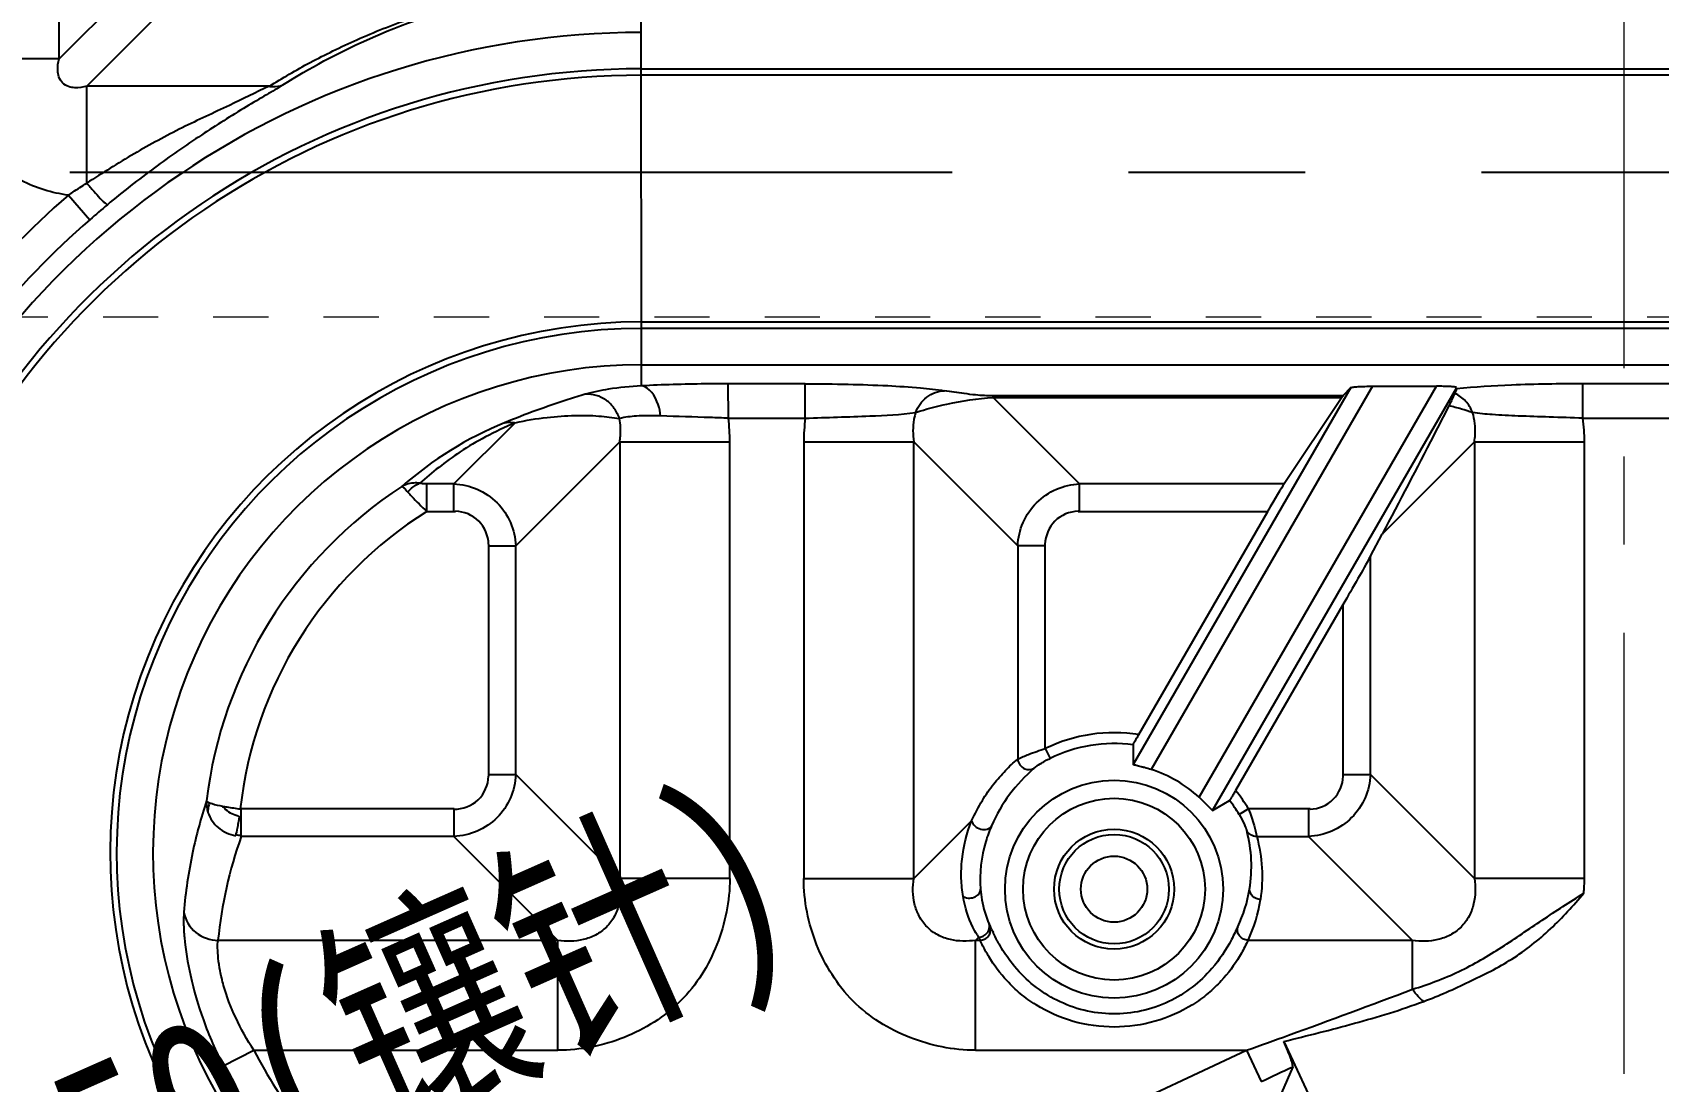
# Model space of a CAD drawing. Header units: millimetres. Extents: x 2141 to 4292, y -4498 to 2648.
# Drawn here: x 3377.17 to 3422.11, y -191.32 to -162.32 of the extents above; entities that cross this region are included whole.
import ezdxf

# ---------------------------------------------------------------- set-up
doc = ezdxf.new("R2010")
doc.units = ezdxf.units.MM
doc.header["$LTSCALE"] = 16.335
doc.header["$PDMODE"] = 3
doc.header["$PDSIZE"] = 0.3125
doc.linetypes.add('CENTER', pattern=[0.6, 0.375, -0.075, 0.075, -0.075])
doc.linetypes.add('HIDDEN', pattern=[0.2, 0.1, -0.1])
doc.layers.get('0').update_dxf_attribs({"linetype": 'CONTINUOUS'})
doc.layers.get('Defpoints').update_dxf_attribs({"linetype": 'CONTINUOUS'})
doc.layers.add('21', color=7, linetype='CONTINUOUS')
doc.layers.add('center', color=1, linetype='CENTER', lineweight=9)
doc.layers.add('cool', color=153, linetype='HIDDEN', lineweight=9)
doc.styles.get("Standard").update_dxf_attribs({"font": 'txt', "width": 0.8})
doc.dimstyles.get("Standard").update_dxf_attribs({"dimtxt": 0.15625, "dimasz": 0.1875, "dimexe": 0.125, "dimexo": 0.0625, "dimtad": 0, "dimtih": 1, "dimtoh": 1, "dimdsep": 46, "dimtxsty": 'Standard', "dimcen": 0.09, "dimadec": 0, "dimazin": 0, "dimtp": 0.01, "dimtm": 0.01, "dimtfac": 1, "dimtofl": 0, "dimtmove": 0, "dimatfit": 3, "dimfxl": 0, "dimtolj": 1, "dimarcsym": 0})

# ---------------------------------------------------------------- blocks, each defined once
blk = doc.blocks.new('*D42')
at = {"color": 4, "lineweight": -2}
blk.add_line((3368.575, -198.719), (3364.004, -200.745), dxfattribs=at)
at = {"color": 4}
blk.add_solid([(3363.667, -199.983), (3364.342, -201.507), (3359.433, -202.771)], dxfattribs=at)
at = {"layer": 'Defpoints', "color": 0}
for p in [(3359.433, -202.771), (3356.233, -204.189)]:
    blk.add_point(p, dxfattribs=at)
at = {"color": 6, "insert": (3383.223, -192.226), "char_height": 5, "attachment_point": 5, "rotation": 23.9043}
blk.add_mtext('\\A1;∅3.50(镶针)', dxfattribs=at)
blk = doc.blocks.new('*D60')
at = {"color": 4, "lineweight": -2}
blk.add_line((3421.161, -90.135), (3421.161, -60.351), dxfattribs=at)
at = {"layer": 'Defpoints', "color": 0}
for p in [(3421.161, -60.351), (3421.161, -90.135), (3421.161, -226.18)]:
    blk.add_point(p, dxfattribs=at)
at = {"color": 6, "insert": (3421.161, -55.351), "char_height": 5, "attachment_point": 5, "rotation": 90}
blk.add_mtext('\\A1;0.00', dxfattribs=at)
blk = doc.blocks.new('*D61')
at = {"color": 4, "lineweight": -2}
blk.add_line((3527.113, -219.255), (3527.113, -60.351), dxfattribs=at)
at = {"layer": 'Defpoints', "color": 0}
for p in [(3527.113, -60.351), (3527.113, -219.255), (3421.161, -226.18)]:
    blk.add_point(p, dxfattribs=at)
at = {"color": 6, "insert": (3527.113, -51.351), "char_height": 5, "attachment_point": 5, "rotation": 90}
blk.add_mtext('\\A1;105.95', dxfattribs=at)
blk = doc.blocks.new('*D62')
at = {"color": 4, "lineweight": -2}
blk.add_line((3549.662, -116.98), (3549.662, -60.351), dxfattribs=at)
at = {"layer": 'Defpoints', "color": 0}
for p in [(3549.662, -60.351), (3549.662, -116.98), (3421.161, -226.18)]:
    blk.add_point(p, dxfattribs=at)
at = {"color": 6, "insert": (3549.662, -51.351), "char_height": 5, "attachment_point": 5, "rotation": 90}
blk.add_mtext('\\A1;128.50', dxfattribs=at)
blk = doc.blocks.new('*D63')
at = {"color": 4, "lineweight": -2}
blk.add_line((3553.176, -108.18), (3587.767, -108.18), dxfattribs=at)
at = {"layer": 'Defpoints', "color": 0}
for p in [(3553.176, -108.18), (3587.767, -108.18), (3421.161, -226.18)]:
    blk.add_point(p, dxfattribs=at)
at = {"color": 6, "insert": (3595.767, -108.18), "char_height": 5, "attachment_point": 5}
blk.add_mtext('\\A1;118.00', dxfattribs=at)
blk = doc.blocks.new('*D64')
at = {"color": 4, "lineweight": -2}
blk.add_line((3575.76, -166.18), (3587.767, -166.18), dxfattribs=at)
at = {"layer": 'Defpoints', "color": 0}
for p in [(3575.76, -166.18), (3587.767, -166.18), (3421.161, -226.18)]:
    blk.add_point(p, dxfattribs=at)
at = {"color": 6, "insert": (3594.767, -166.18), "char_height": 5, "attachment_point": 5}
blk.add_mtext('\\A1;60.00', dxfattribs=at)
blk = doc.blocks.new('*D76')
at = {"color": 4, "lineweight": -2}
for p, q in [((3265.69, -173.543), (3255.69, -173.543)), ((3275.69, -179.975), (3265.69, -173.543)), ((3362.93, -179.975), (3275.69, -179.975))]:
    blk.add_line(p, q, dxfattribs=at)
at = {"layer": 'Defpoints', "color": 0}
for p in [(3255.69, -173.543), (3362.93, -179.975), (3421.161, -226.18)]:
    blk.add_point(p, dxfattribs=at)
at = {"color": 6, "insert": (3248.357, -173.543), "char_height": 5, "attachment_point": 5}
blk.add_mtext('\\A1;46.21', dxfattribs=at)
blk = doc.blocks.new('*D77')
at = {"color": 4, "lineweight": -2}
blk.add_line((3347.685, -180.98), (3255.69, -180.98), dxfattribs=at)
at = {"layer": 'Defpoints', "color": 0}
for p in [(3255.69, -180.98), (3347.685, -180.98), (3421.161, -226.18)]:
    blk.add_point(p, dxfattribs=at)
at = {"color": 6, "insert": (3248.024, -180.98), "char_height": 5, "attachment_point": 5}
blk.add_mtext('\\A1;45.20', dxfattribs=at)
blk = doc.blocks.new('*D78')
at = {"color": 4, "lineweight": -2}
blk.add_line((3310.249, -166.18), (3255.69, -166.18), dxfattribs=at)
at = {"layer": 'Defpoints', "color": 0}
for p in [(3255.69, -166.18), (3310.249, -166.18), (3421.161, -226.18)]:
    blk.add_point(p, dxfattribs=at)
at = {"color": 6, "insert": (3248.69, -166.18), "char_height": 5, "attachment_point": 5}
blk.add_mtext('\\A1;60.00', dxfattribs=at)
blk = doc.blocks.new('*D79')
at = {"color": 4, "lineweight": -2}
blk.add_line((3289.052, -108.18), (3255.69, -108.18), dxfattribs=at)
at = {"layer": 'Defpoints', "color": 0}
for p in [(3255.69, -108.18), (3289.052, -108.18), (3421.161, -226.18)]:
    blk.add_point(p, dxfattribs=at)
at = {"color": 6, "insert": (3247.69, -108.18), "char_height": 5, "attachment_point": 5}
blk.add_mtext('\\A1;118.00', dxfattribs=at)
blk = doc.blocks.new('*D83')
at = {"color": 4, "lineweight": -2}
blk.add_line((3292.661, -104.933), (3292.661, -60.476), dxfattribs=at)
at = {"layer": 'Defpoints', "color": 0}
for p in [(3292.661, -60.476), (3292.661, -104.933), (3421.161, -226.18)]:
    blk.add_point(p, dxfattribs=at)
at = {"color": 6, "insert": (3292.661, -51.476), "char_height": 5, "attachment_point": 5, "rotation": 90}
blk.add_mtext('\\A1;128.50', dxfattribs=at)
blk = doc.blocks.new('*D84')
at = {"color": 4, "lineweight": -2}
for p, q in [((3332.875, -70.476), (3332.875, -60.476)), ((3339.201, -80.476), (3332.875, -70.476)), ((3339.201, -194.13), (3339.201, -80.476))]:
    blk.add_line(p, q, dxfattribs=at)
at = {"layer": 'Defpoints', "color": 0}
for p in [(3332.875, -60.476), (3339.201, -194.13), (3421.161, -226.18)]:
    blk.add_point(p, dxfattribs=at)
at = {"color": 6, "insert": (3332.875, -53.143), "char_height": 5, "attachment_point": 5, "rotation": 90}
blk.add_mtext('\\A1;81.96', dxfattribs=at)
blk = doc.blocks.new('*D85')
at = {"color": 4, "lineweight": -2}
for p, q in [((3366.621, -70.476), (3366.621, -60.476)), ((3360.233, -80.476), (3366.621, -70.476)), ((3360.233, -218.705), (3360.233, -80.476))]:
    blk.add_line(p, q, dxfattribs=at)
at = {"layer": 'Defpoints', "color": 0}
for p in [(3366.621, -60.476), (3360.233, -218.705), (3421.161, -226.18)]:
    blk.add_point(p, dxfattribs=at)
at = {"color": 6, "insert": (3366.621, -52.81), "char_height": 5, "attachment_point": 5, "rotation": 90}
blk.add_mtext('\\A1;60.93', dxfattribs=at)
blk = doc.blocks.new('*D86')
at = {"color": 4, "lineweight": -2}
blk.add_line((3357.833, -201.73), (3357.833, -60.476), dxfattribs=at)
at = {"layer": 'Defpoints', "color": 0}
for p in [(3357.833, -60.476), (3357.833, -201.73), (3421.161, -226.18)]:
    blk.add_point(p, dxfattribs=at)
at = {"color": 6, "insert": (3357.833, -52.476), "char_height": 5, "attachment_point": 5, "rotation": 90}
blk.add_mtext('\\A1;63.33', dxfattribs=at)
blk = doc.blocks.new('*D87')
at = {"color": 4, "lineweight": -2}
for p, q in [((3378.939, -70.476), (3378.939, -60.476)), ((3364.855, -80.476), (3378.939, -70.476)), ((3364.855, -178.05), (3364.855, -80.476))]:
    blk.add_line(p, q, dxfattribs=at)
at = {"layer": 'Defpoints', "color": 0}
for p in [(3378.939, -60.476), (3364.855, -178.05), (3421.161, -226.18)]:
    blk.add_point(p, dxfattribs=at)
at = {"color": 6, "insert": (3378.939, -53.143), "char_height": 5, "attachment_point": 5, "rotation": 90}
blk.add_mtext('\\A1;56.31', dxfattribs=at)
blk = doc.blocks.new('*D88')
at = {"color": 4, "lineweight": -2}
blk.add_line((3345.76, -179.055), (3345.76, -60.476), dxfattribs=at)
at = {"layer": 'Defpoints', "color": 0}
for p in [(3345.76, -60.476), (3345.76, -179.055), (3421.161, -226.18)]:
    blk.add_point(p, dxfattribs=at)
at = {"color": 6, "insert": (3345.76, -52.81), "char_height": 5, "attachment_point": 5, "rotation": 90}
blk.add_mtext('\\A1;75.40', dxfattribs=at)
blk = doc.blocks.new('*D478')
at = {"color": 4, "lineweight": -2}
for p, q in [((3387.893, -70.698), (3387.893, -60.698)), ((3370.733, -80.698), (3387.893, -70.698)), ((3370.733, -216.78), (3370.733, -80.698))]:
    blk.add_line(p, q, dxfattribs=at)
at = {"layer": 'Defpoints', "color": 0}
for p in [(3387.893, -60.698), (3370.733, -216.78), (3421.161, -226.18)]:
    blk.add_point(p, dxfattribs=at)
at = {"color": 6, "insert": (3387.893, -53.031), "char_height": 5, "attachment_point": 5, "rotation": 90}
blk.add_mtext('\\A1;50.43', dxfattribs=at)

msp = doc.modelspace()

# ---------------------------------------------------------------- linework, layer by layer
at = {"layer": '21', "color": 7, "linetype": 'Continuous'}
for p, q in [((3377.912, -163.042), (3377.912, -159.651)), ((3377.912, -163.042), (3380.189, -160.766)), ((3380.949, -161.526), (3378.673, -163.803)), ((3394.001, -172.088), (3394, -161.724)), ((3377.912, -163.042), (3374.872, -163.042)), ((3394, -163.322), (3438.22, -163.322)), ((3438.22, -163.5), (3394, -163.5)), ((3378.673, -166.482), (3378.673, -163.803)), ((3383.715, -163.803), (3378.673, -163.803)), ((3378.166, -166.812), (3378.758, -167.492)), ((3394, -170.32), (3438.22, -170.32)), ((3438.22, -170.499), (3394, -170.499)), ((3394.001, -171.504), (3438.22, -171.504)), ((3398.531, -172.029), (3396.404, -172.029)), ((3396.405, -172.981), (3396.404, -172.029)), ((3398.531, -172.981), (3398.531, -172.029)), ((3414.207, -172.099), (3408.089, -182.698)), ((3409.417, -183.465), (3415.979, -172.099)), ((3414.207, -172.099), (3415.979, -172.099)), ((3420.022, -172.981), (3420.022, -172.029)), ((3423.154, -172.029), (3420.022, -172.029)), ((3403.724, -172.41), (3403.724, -172.361)), ((3413.39, -172.361), (3403.724, -172.361)), ((3403.724, -172.41), (3406.113, -174.8)), ((3403.724, -172.41), (3413.355, -172.41)), ((3413.606, -172.137), (3407.59, -182.557)), ((3409.788, -183.826), (3416.537, -172.137)), ((3413.355, -172.41), (3411.765, -174.8)), ((3413.606, -172.137), (3413.39, -172.361)), ((3416.53, -172.173), (3416.537, -172.137)), ((3396.405, -172.981), (3398.531, -172.981)), ((3420.022, -172.981), (3423.168, -172.981)), ((3388.822, -174.8), (3390.51, -173.112)), ((3393.405, -173.637), (3390.532, -176.51)), ((3393.405, -173.637), (3393.405, -185.71)), ((3393.405, -173.637), (3396.446, -173.637)), ((3396.446, -185.71), (3396.446, -173.637)), ((3398.489, -173.637), (3398.489, -185.71)), ((3398.489, -173.637), (3401.53, -173.637)), ((3401.53, -185.71), (3401.53, -173.637)), ((3404.403, -176.51), (3401.53, -173.637)), ((3417.023, -173.637), (3414.473, -176.188)), ((3417.023, -173.637), (3417.023, -185.71)), ((3417.023, -173.637), (3420.064, -173.637)), ((3420.064, -185.71), (3420.064, -173.637)), ((3388.069, -175.56), (3388.069, -174.8)), ((3388.822, -174.8), (3388.069, -174.8)), ((3388.822, -175.56), (3388.822, -174.8)), ((3406.113, -175.56), (3406.113, -174.8)), ((3411.765, -174.8), (3406.113, -174.8)), ((3388.069, -175.56), (3388.867, -175.56)), ((3406.069, -175.56), (3411.31, -175.56)), ((3407.747, -181.732), (3411.31, -175.56)), ((3389.772, -176.466), (3389.772, -182.881)), ((3389.772, -176.51), (3390.532, -176.51)), ((3390.532, -182.837), (3390.532, -176.51)), ((3404.403, -176.51), (3404.403, -182.411)), ((3405.163, -176.51), (3404.403, -176.51)), ((3405.163, -182.119), (3405.163, -176.465)), ((3414.15, -176.796), (3414.473, -176.188)), ((3414.15, -182.837), (3414.15, -176.796)), ((3413.39, -178.141), (3410.424, -183.277)), ((3413.39, -178.141), (3413.39, -182.881)), ((3405.163, -182.119), (3405.295, -182.389)), ((3407.593, -182.014), (3407.59, -182.557)), ((3389.772, -182.837), (3390.532, -182.837)), ((3390.532, -182.837), (3393.405, -185.71)), ((3413.39, -182.837), (3414.15, -182.837)), ((3414.15, -182.837), (3417.023, -185.71)), ((3388.824, -183.786), (3382.928, -183.786)), ((3382.942, -184.546), (3382.942, -183.786)), ((3388.822, -183.786), (3388.822, -184.547)), ((3409.788, -183.826), (3410.257, -183.551)), ((3410.781, -183.787), (3410.522, -183.941)), ((3412.484, -183.787), (3410.781, -183.787)), ((3412.44, -183.787), (3412.44, -184.547)), ((3401.53, -185.71), (3403.126, -184.114)), ((3388.822, -184.547), (3382.942, -184.546)), ((3391.695, -187.42), (3388.822, -184.547)), ((3411.006, -184.547), (3412.44, -184.547)), ((3415.313, -187.42), (3412.44, -184.547)), ((3396.446, -185.71), (3393.405, -185.71)), ((3398.489, -185.71), (3401.53, -185.71)), ((3420.064, -185.71), (3417.023, -185.71)), ((3403.324, -187.336), (3403.24, -187.42)), ((3403.687, -187.126), (3403.65, -187.047)), ((3391.695, -187.42), (3382.301, -187.42)), ((3391.695, -190.461), (3391.695, -187.42)), ((3403.24, -190.461), (3403.24, -187.42)), ((3403.362, -187.42), (3403.24, -187.42)), ((3415.313, -187.42), (3410.769, -187.42)), ((3415.313, -188.771), (3415.313, -187.42)), ((3382.446, -190.893), (3383.294, -190.461)), ((3383.294, -190.461), (3391.695, -190.461)), ((3403.24, -190.461), (3410.729, -190.461)), ((3406.348, -192.504), (3410.729, -190.461)), ((3410.729, -190.461), (3411.131, -191.324)), ((3411.758, -190.215), (3412.825, -192.504)), ((3412.002, -190.916), (3411.693, -191.641))]:
    msp.add_line(p, q, dxfattribs=at)
at = {"layer": '21', "color": 1, "linetype": 'CENTER', "ltscale": 3.980655}
msp.add_line((3261.161, -166.18), (3581.161, -166.18), dxfattribs=at)
at = {"layer": '21', "color": 7, "linetype": 'Continuous'}
for radius in [3.013, 2.514, 1.658, 1.514, 0.915]:
    msp.add_circle((3407.065, -186.005), radius, dxfattribs=at)
for centre, radius, start, end in [((3421.135, -221.18), 102.057, 14.96291, 151.82661), ((3421.135, -221.18), 101.558, 14.96291, 151.63947), ((3421.135, -221.18), 100.92, 15.05965, 151.44394), ((3421.135, -221.18), 100.421, 15.05965, 151.60566), ((3427.165, -221.18), 86.816, 91.13101, 151.13064), ((3427.165, -221.18), 85.811, 91.12889, 269.34896), ((3427.165, -221.18), 84.503, 92.75328, 175.97781), ((3427.165, -221.18), 83.513, 92.75328, 175.96569), ((3394, -185), 22.684, 90, 295), ((3394, -185), 21.679, 90, 295), ((3394, -185), 21.5, 90, 295), ((3394, -185), 24.115, 131.0428, 151.3972), ((3398.181, -189.791), 29.571, 129.8153, 131.0566), ((3394, -185), 23.213, 131.0433, 151.397), ((3394, -185), 14.68, 90, 295), ((3394, -185), 14.501, 90, 295), ((3394, -185), 13.496, 89.9994, 294.9996), ((3391.296, -173.635), 5.151, 359.9778, 7.2976), ((3403.635, -173.636), 5.146, 172.6931, 180.0194), ((3414.914, -173.635), 5.15, 359.9774, 7.2985), ((3394.076, -182.489), 10.142, 112.3303, 131.3177), ((3394, -185), 12.101, 123.1721, 173.1948), ((3394, -185), 11.149, 122.1442, 173.7447), ((3407.065, -186.005), 4.327, 80.94, 116.0794), ((3407.065, -186.005), 4.026, 82.4736, 116.0804), ((3407.741, -186.026), 4.433, 130.6308, 156.4108), ((3407.065, -186.005), 3.462, 47.2154, 72.7946), ((3407.065, -186.005), 4.327, 30.8385, 39.0807), ((3394.622, -187.748), 13.311, 161.6914, 168.0877), ((3407.065, -186.005), 4.026, 30.8384, 37.5488), ((3394.541, -188.645), 12.302, 160.5364, 174.2845), ((3394.667, -187.757), 13.357, 168.086, 175.2), ((3407.011, -185.384), 3.848, 334.3992, 350.7181), ((3414.883, -185.711), 5.181, 355.5298, 0.0192), ((3406.99, -185.665), 4.167, 335.0872, 351.3687), ((3404.97, -186.215), 1.992, 211.8513, 214.276), ((3407.129, -185.671), 4.154, 203.6362, 204.9039), ((3407.123, -185.385), 3.851, 204.3094, 205.5728), ((3413.543, -182.519), 10.88, 205.0528, 205.2201), ((3410.823, -183.8), 7.873, 205.2166, 205.5762), ((3394, -185), 12.019, 207.0234, 218.633), ((3394, -185), 12.971, 207.023, 218.6329), ((3288.887, 70.847), 289.27, 294.99849, 295.18888)]:
    msp.add_arc(centre, radius, start, end, dxfattribs=at)
at = {"layer": '21', "color": 8, "linetype": 'HIDDEN'}
msp.add_arc((3427.165, -221.18), 87.821, 218.45894, 155.70987, dxfattribs=at)
at = {"layer": '21', "color": 7, "linetype": 'Continuous'}
for centre, major_axis, start_param, end_param in [((3412.843, -173.313), (0.552, 0.955), 0.091639, 0.344711), ((3411.334, -175.56), (0.464, 0.804), 0.344711, 1.583895)]:
    msp.add_ellipse(centre, major_axis=major_axis, ratio=0.022674, start_param=start_param, end_param=end_param, dxfattribs=at)
for points, knots in [([(3383.715, -163.803), (3383.899, -163.692), (3384.273, -163.464), (3384.858, -163.135), (3385.483, -162.818), (3386.393, -162.392), (3387.379, -162.001), (3388.298, -161.704), (3388.868, -161.538), (3389.164, -161.458), (3389.316, -161.423)], [0, 0, 0, 0, 0.105623, 0.214948, 0.329594, 0.44941, 0.708481, 0.849769, 0.923454, 1, 1, 1, 1]), ([(3384.096, -163.765), (3384.835, -163.299), (3386.566, -162.364), (3388.431, -161.72), (3389.485, -161.454)], [0, 0, 0, 0, 0.445563, 1, 1, 1, 1]), ([(3378.166, -166.812), (3377.715, -166.756), (3376.821, -166.488), (3375.722, -165.625), (3375.022, -164.417), (3374.872, -163.498), (3374.872, -163.042)], [0, 0, 0, 0, 0.250084, 0.499966, 0.749882, 1, 1, 1, 1]), ([(3378.673, -163.803), (3378.567, -163.832), (3378.397, -163.859), (3378.163, -163.821), (3377.994, -163.721), (3377.894, -163.551), (3377.856, -163.318), (3377.883, -163.148), (3377.912, -163.042)], [0, 0, 0, 0, 0.233478, 0.36104, 0.500006, 0.638973, 0.76657, 1, 1, 1, 1]), ([(3383.715, -163.803), (3383.346, -163.974), (3382.553, -164.371), (3381.287, -164.944), (3379.969, -165.662), (3379.105, -166.202), (3378.673, -166.482)], [0, 0, 0, 0, 0.213256, 0.465481, 0.729449, 1, 1, 1, 1]), ([(3384.096, -163.765), (3383.946, -163.859), (3383.606, -164.059), (3382.847, -164.509), (3381.801, -165.162), (3380.516, -166.059), (3379.668, -166.725), (3379.246, -167.077)], [0, 0, 0, 0, 0.090601, 0.200921, 0.450216, 0.719672, 1, 1, 1, 1]), ([(3383.715, -163.803), (3383.746, -163.808), (3383.874, -163.821), (3384.006, -163.801), (3384.096, -163.765)], [0, 0, 0, 0, 0.246557, 1, 1, 1, 1]), ([(3378.166, -166.812), (3378.207, -166.785), (3378.375, -166.673), (3378.544, -166.564), (3378.673, -166.482)], [0, 0, 0, 0, 0.24673, 1, 1, 1, 1]), ([(3378.673, -166.482), (3378.737, -166.558), (3378.86, -166.7), (3379.01, -166.865), (3379.115, -166.972), (3379.173, -167.026), (3379.214, -167.059), (3379.237, -167.076), (3379.246, -167.077)], [0, 0, 0, 0, 0.358865, 0.681293, 0.806357, 0.901894, 0.966662, 1, 1, 1, 1]), ([(3394.001, -172.088), (3393.697, -172.103), (3393.176, -172.155), (3392.661, -172.258), (3392.45, -172.321)], [0, 0, 0, 0, 0.57981, 1, 1, 1, 1]), ([(3396.404, -172.029), (3396.192, -172.029), (3395.391, -172.034), (3394.589, -172.057), (3394.001, -172.088)], [0, 0, 0, 0, 0.264634, 1, 1, 1, 1]), ([(3394.532, -172.919), (3394.52, -172.813), (3394.46, -172.494), (3394.231, -172.114), (3394.001, -172.088)], [0, 0, 0, 0, 0.314254, 1, 1, 1, 1]), ([(3398.531, -172.029), (3398.927, -172.028), (3399.686, -172.039), (3400.748, -172.073), (3401.634, -172.133), (3402.157, -172.185), (3402.376, -172.222)], [0, 0, 0, 0, 0.308136, 0.591386, 0.826767, 1, 1, 1, 1]), ([(3413.606, -172.137), (3413.611, -172.132), (3413.635, -172.128), (3413.676, -172.12), (3413.738, -172.114), (3413.847, -172.106), (3414.005, -172.1), (3414.137, -172.099), (3414.207, -172.099)], [0, 0, 0, 0, 0.036758, 0.109961, 0.214144, 0.343461, 0.654696, 1, 1, 1, 1]), ([(3416.533, -172.132), (3416.526, -172.128), (3416.503, -172.123), (3416.438, -172.113), (3416.323, -172.106), (3416.161, -172.1), (3416.041, -172.099), (3415.979, -172.099)], [0, 0, 0, 0, 0.043672, 0.120676, 0.355981, 0.663019, 1, 1, 1, 1]), ([(3420.022, -172.029), (3419.366, -172.029), (3418.201, -172.05), (3417.038, -172.117), (3416.533, -172.173)], [0, 0, 0, 0, 0.563864, 1, 1, 1, 1]), ([(3392.45, -172.321), (3392.294, -172.368), (3391.542, -172.602), (3390.8, -172.87), (3390.222, -173.107)], [0, 0, 0, 0, 0.207419, 1, 1, 1, 1]), ([(3393.397, -172.992), (3393.365, -172.893), (3393.264, -172.701), (3392.976, -172.4), (3392.649, -172.304), (3392.45, -172.321)], [0, 0, 0, 0, 0.254033, 0.51613, 1, 1, 1, 1]), ([(3401.58, -172.825), (3401.643, -172.663), (3401.854, -172.363), (3402.203, -172.228), (3402.376, -172.222)], [0, 0, 0, 0, 0.501194, 1, 1, 1, 1]), ([(3401.58, -172.825), (3401.864, -172.73), (3402.57, -172.544), (3403.295, -172.433), (3403.724, -172.41)], [0, 0, 0, 0, 0.410696, 1, 1, 1, 1]), ([(3403.724, -172.361), (3403.562, -172.362), (3403.293, -172.35), (3402.845, -172.292), (3402.558, -172.252), (3402.376, -172.222)], [0, 0, 0, 0, 0.358147, 0.592861, 1, 1, 1, 1]), ([(3416.483, -172.294), (3416.473, -172.316), (3416.421, -172.432), (3416.364, -172.546), (3416.317, -172.639)], [0, 0, 0, 0, 0.186498, 1, 1, 1, 1]), ([(3416.53, -172.173), (3416.526, -172.19), (3416.509, -172.23), (3416.493, -172.27), (3416.483, -172.294)], [0, 0, 0, 0, 0.397433, 1, 1, 1, 1]), ([(3416.973, -172.825), (3416.928, -172.71), (3416.798, -172.495), (3416.594, -172.345), (3416.483, -172.294)], [0, 0, 0, 0, 0.49966, 1, 1, 1, 1]), ([(3390.51, -173.112), (3390.802, -173.039), (3391.354, -172.952), (3392.13, -172.898), (3392.8, -172.907), (3393.209, -172.96), (3393.397, -172.992)], [0, 0, 0, 0, 0.310109, 0.574544, 0.80314, 1, 1, 1, 1]), ([(3394.532, -172.919), (3394.414, -172.913), (3394.191, -172.91), (3393.811, -172.921), (3393.55, -172.954), (3393.397, -172.992)], [0, 0, 0, 0, 0.311352, 0.586289, 1, 1, 1, 1]), ([(3393.405, -173.637), (3393.413, -173.582), (3393.437, -173.368), (3393.428, -173.149), (3393.397, -172.992)], [0, 0, 0, 0, 0.258214, 1, 1, 1, 1]), ([(3396.405, -172.981), (3396.24, -172.976), (3395.615, -172.954), (3394.991, -172.936), (3394.532, -172.919)], [0, 0, 0, 0, 0.264332, 1, 1, 1, 1]), ([(3398.531, -172.981), (3399.126, -172.959), (3400.143, -172.933), (3401.162, -172.884), (3401.58, -172.825)], [0, 0, 0, 0, 0.585401, 1, 1, 1, 1]), ([(3401.58, -172.825), (3401.561, -172.888), (3401.497, -173.153), (3401.5, -173.433), (3401.53, -173.637)], [0, 0, 0, 0, 0.240772, 1, 1, 1, 1]), ([(3416.317, -172.639), (3416.178, -172.911), (3415.569, -174.097), (3414.954, -175.28), (3414.473, -176.188)], [0, 0, 0, 0, 0.229298, 1, 1, 1, 1]), ([(3416.973, -172.825), (3416.871, -172.794), (3416.655, -172.722), (3416.435, -172.667), (3416.317, -172.639)], [0, 0, 0, 0, 0.467291, 1, 1, 1, 1]), ([(3420.022, -172.981), (3419.712, -172.973), (3419.117, -172.949), (3418.28, -172.926), (3417.573, -172.891), (3417.152, -172.854), (3416.973, -172.825)], [0, 0, 0, 0, 0.304641, 0.585271, 0.821695, 1, 1, 1, 1]), ([(3417.023, -173.637), (3417.033, -173.571), (3417.06, -173.3), (3417.034, -173.021), (3416.973, -172.825)], [0, 0, 0, 0, 0.246128, 1, 1, 1, 1]), ([(3390.51, -173.112), (3390.233, -173.231), (3389.714, -173.473), (3389.01, -173.888), (3388.41, -174.324), (3388.05, -174.628), (3387.883, -174.781)], [0, 0, 0, 0, 0.289516, 0.548452, 0.782768, 1, 1, 1, 1]), ([(3390.222, -173.107), (3390.292, -173.09), (3390.392, -173.087), (3390.486, -173.106), (3390.51, -173.112)], [0, 0, 0, 0, 0.743307, 1, 1, 1, 1]), ([(3387.883, -174.781), (3387.838, -174.775), (3387.667, -174.763), (3387.489, -174.807), (3387.38, -174.871)], [0, 0, 0, 0, 0.260572, 1, 1, 1, 1]), ([(3387.548, -175.024), (3387.571, -174.994), (3387.665, -174.893), (3387.786, -174.811), (3387.883, -174.781)], [0, 0, 0, 0, 0.271388, 1, 1, 1, 1]), ([(3388.069, -174.8), (3388.036, -174.8), (3387.974, -174.798), (3387.911, -174.791), (3387.883, -174.781)], [0, 0, 0, 0, 0.526833, 1, 1, 1, 1]), ([(3387.38, -174.871), (3387.389, -174.872), (3387.412, -174.885), (3387.469, -174.934), (3387.514, -174.985), (3387.548, -175.024)], [0, 0, 0, 0, 0.121209, 0.327759, 1, 1, 1, 1]), ([(3387.548, -175.024), (3387.581, -175.062), (3387.749, -175.247), (3387.925, -175.424), (3388.069, -175.56)], [0, 0, 0, 0, 0.205753, 1, 1, 1, 1]), ([(3388.822, -174.8), (3389.042, -174.809), (3389.482, -174.911), (3390.043, -175.29), (3390.422, -175.85), (3390.523, -176.291), (3390.532, -176.511)], [0, 0, 0, 0, 0.249494, 0.500013, 0.750522, 1, 1, 1, 1]), ([(3404.403, -176.51), (3404.412, -176.291), (3404.514, -175.85), (3404.893, -175.29), (3405.453, -174.911), (3405.894, -174.809), (3406.113, -174.8)], [0, 0, 0, 0, 0.249494, 0.500013, 0.750522, 1, 1, 1, 1]), ([(3389.78, -176.466), (3389.769, -176.234), (3389.578, -175.755), (3389.099, -175.563), (3388.867, -175.553)], [0, 0, 0, 0, 0.500015, 1, 1, 1, 1]), ([(3406.069, -175.553), (3405.837, -175.563), (3405.358, -175.754), (3405.166, -176.233), (3405.156, -176.465)], [0, 0, 0, 0, 0.500022, 1, 1, 1, 1]), ([(3414.15, -176.796), (3414.039, -177.005), (3413.784, -177.453), (3413.529, -177.9), (3413.39, -178.141)], [0, 0, 0, 0, 0.46087, 1, 1, 1, 1]), ([(3407.593, -182.014), (3407.593, -182.011), (3407.598, -182.002), (3407.606, -181.983), (3407.622, -181.955), (3407.649, -181.904), (3407.691, -181.829), (3407.728, -181.765), (3407.747, -181.732)], [0, 0, 0, 0, 0.028605, 0.094176, 0.193115, 0.320723, 0.638941, 1, 1, 1, 1]), ([(3403.126, -184.114), (3403.218, -183.923), (3403.401, -183.569), (3403.718, -183.102), (3404.056, -182.728), (3404.282, -182.503), (3404.403, -182.411)], [0, 0, 0, 0, 0.296044, 0.556015, 0.787369, 1, 1, 1, 1]), ([(3404.403, -182.411), (3404.499, -182.36), (3404.75, -182.256), (3405.007, -182.166), (3405.163, -182.118)], [0, 0, 0, 0, 0.398131, 1, 1, 1, 1]), ([(3404.403, -182.411), (3404.413, -182.521), (3404.553, -182.72), (3404.782, -182.707), (3404.854, -182.662)], [0, 0, 0, 0, 0.566283, 1, 1, 1, 1]), ([(3404.854, -182.662), (3404.907, -182.616), (3405.052, -182.519), (3405.203, -182.434), (3405.295, -182.389)], [0, 0, 0, 0, 0.40491, 1, 1, 1, 1]), ([(3390.532, -182.837), (3390.523, -183.056), (3390.422, -183.497), (3390.042, -184.057), (3389.482, -184.437), (3389.042, -184.538), (3388.822, -184.547)], [0, 0, 0, 0, 0.249494, 0.500013, 0.750522, 1, 1, 1, 1]), ([(3388.824, -183.795), (3389.062, -183.795), (3389.565, -183.614), (3389.769, -183.12), (3389.78, -182.882)], [0, 0, 0, 0, 0.500477, 1, 1, 1, 1]), ([(3408.088, -182.698), (3408.027, -182.679), (3407.937, -182.653), (3407.821, -182.623), (3407.746, -182.604), (3407.684, -182.588), (3407.634, -182.576), (3407.609, -182.566), (3407.59, -182.562), (3407.59, -182.557)], [0, 0, 0, 0, 0.37098, 0.541558, 0.692895, 0.819247, 0.915066, 0.976115, 1, 1, 1, 1]), ([(3414.15, -182.837), (3414.141, -183.056), (3414.039, -183.497), (3413.66, -184.057), (3413.1, -184.437), (3412.659, -184.538), (3412.44, -184.547)], [0, 0, 0, 0, 0.249494, 0.500013, 0.750522, 1, 1, 1, 1]), ([(3412.484, -183.794), (3412.716, -183.784), (3413.195, -183.593), (3413.387, -183.113), (3413.397, -182.882)], [0, 0, 0, 0, 0.500015, 1, 1, 1, 1]), ([(3410.424, -183.277), (3410.405, -183.311), (3410.368, -183.373), (3410.324, -183.448), (3410.294, -183.497), (3410.277, -183.524), (3410.265, -183.541), (3410.26, -183.55), (3410.257, -183.551)], [0, 0, 0, 0, 0.361072, 0.679293, 0.806899, 0.905833, 0.971397, 1, 1, 1, 1]), ([(3381.985, -183.566), (3381.99, -183.577), (3382.02, -183.597), (3382.049, -183.61), (3382.069, -183.618)], [0, 0, 0, 0, 0.364874, 1, 1, 1, 1]), ([(3382.069, -183.618), (3382.06, -183.64), (3382.03, -183.725), (3382.018, -183.817), (3382.023, -183.883)], [0, 0, 0, 0, 0.26887, 1, 1, 1, 1]), ([(3382.069, -183.618), (3382.091, -183.626), (3382.208, -183.665), (3382.33, -183.691), (3382.428, -183.71)], [0, 0, 0, 0, 0.188603, 1, 1, 1, 1]), ([(3382.428, -183.71), (3382.466, -183.717), (3382.629, -183.747), (3382.792, -183.77), (3382.918, -183.786)], [0, 0, 0, 0, 0.233394, 1, 1, 1, 1]), ([(3382.428, -183.71), (3382.453, -183.742), (3382.575, -183.872), (3382.744, -183.953), (3382.877, -183.982)], [0, 0, 0, 0, 0.230923, 1, 1, 1, 1]), ([(3409.417, -183.465), (3409.464, -183.508), (3409.531, -183.573), (3409.616, -183.658), (3409.67, -183.714), (3409.714, -183.76), (3409.75, -183.797), (3409.771, -183.813), (3409.785, -183.828), (3409.788, -183.826)], [0, 0, 0, 0, 0.37099, 0.541579, 0.692923, 0.819276, 0.91509, 0.976123, 1, 1, 1, 1]), ([(3410.781, -183.787), (3410.84, -183.937), (3410.92, -184.19), (3410.989, -184.445), (3411.007, -184.547)], [0, 0, 0, 0, 0.610106, 1, 1, 1, 1]), ([(3382.023, -183.883), (3382.075, -184.044), (3382.285, -184.346), (3382.616, -184.498), (3382.79, -184.53)], [0, 0, 0, 0, 0.489033, 1, 1, 1, 1]), ([(3382.79, -184.53), (3382.813, -184.462), (3382.831, -184.367), (3382.855, -184.245), (3382.868, -184.163), (3382.88, -184.076), (3382.895, -184.017), (3382.896, -183.986)], [0, 0, 0, 0, 0.387291, 0.524228, 0.67338, 0.832822, 1, 1, 1, 1]), ([(3402.896, -186.209), (3402.864, -186.045), (3402.832, -185.7), (3402.861, -184.989), (3402.993, -184.454), (3403.126, -184.114)], [0, 0, 0, 0, 0.23597, 0.485707, 1, 1, 1, 1]), ([(3403.126, -184.114), (3403.139, -184.169), (3403.211, -184.274), (3403.374, -184.358), (3403.553, -184.364), (3403.653, -184.296), (3403.678, -184.252)], [0, 0, 0, 0, 0.247291, 0.521008, 0.779821, 1, 1, 1, 1]), ([(3410.522, -183.941), (3410.573, -184.025), (3410.637, -184.147), (3410.701, -184.297), (3410.724, -184.358), (3410.731, -184.384)], [0, 0, 0, 0, 0.600339, 0.839195, 1, 1, 1, 1]), ([(3403.678, -184.252), (3403.616, -184.394), (3403.41, -184.955), (3403.34, -185.566), (3403.375, -186.005)], [0, 0, 0, 0, 0.260586, 1, 1, 1, 1]), ([(3411.006, -184.547), (3410.977, -184.548), (3410.868, -184.532), (3410.765, -184.457), (3410.731, -184.384)], [0, 0, 0, 0, 0.264368, 1, 1, 1, 1]), ([(3410.808, -186.005), (3410.852, -185.738), (3410.886, -185.191), (3410.801, -184.649), (3410.731, -184.384)], [0, 0, 0, 0, 0.496669, 1, 1, 1, 1]), ([(3411.006, -184.547), (3411.084, -184.831), (3411.182, -185.413), (3411.154, -186.002), (3411.109, -186.29)], [0, 0, 0, 0, 0.502764, 1, 1, 1, 1]), ([(3396.446, -185.71), (3396.446, -186.329), (3396.252, -187.268), (3395.696, -188.384), (3395.111, -189.124), (3394.37, -189.705), (3393.258, -190.271), (3392.316, -190.461), (3391.695, -190.461)], [0, 0, 0, 0, 0.249205, 0.374579, 0.49971, 0.62513, 0.750417, 1, 1, 1, 1]), ([(3393.405, -185.71), (3393.438, -185.941), (3393.437, -186.307), (3393.272, -186.763), (3393.049, -187.065), (3392.746, -187.288), (3392.291, -187.452), (3391.926, -187.454), (3391.695, -187.42)], [0, 0, 0, 0, 0.243663, 0.370981, 0.500265, 0.629966, 0.756742, 1, 1, 1, 1]), ([(3403.24, -190.461), (3402.621, -190.461), (3401.682, -190.266), (3400.566, -189.711), (3399.826, -189.125), (3399.245, -188.384), (3398.679, -187.272), (3398.489, -186.33), (3398.489, -185.71)], [0, 0, 0, 0, 0.249205, 0.37458, 0.499711, 0.62513, 0.750417, 1, 1, 1, 1]), ([(3403.24, -187.42), (3403.009, -187.453), (3402.643, -187.452), (3402.187, -187.287), (3401.885, -187.063), (3401.662, -186.761), (3401.498, -186.306), (3401.497, -185.94), (3401.53, -185.71)], [0, 0, 0, 0, 0.243663, 0.370981, 0.500265, 0.629965, 0.756742, 1, 1, 1, 1]), ([(3402.896, -186.209), (3402.95, -186.24), (3403.069, -186.267), (3403.224, -186.227), (3403.338, -186.139), (3403.373, -186.051), (3403.375, -186.005)], [0, 0, 0, 0, 0.306412, 0.568447, 0.770581, 1, 1, 1, 1]), ([(3403.375, -186.005), (3403.383, -186.102), (3403.425, -186.432), (3403.518, -186.756), (3403.614, -186.97)], [0, 0, 0, 0, 0.293983, 1, 1, 1, 1]), ([(3411.11, -186.29), (3411.032, -186.289), (3410.877, -186.228), (3410.81, -186.076), (3410.808, -186.005)], [0, 0, 0, 0, 0.523788, 1, 1, 1, 1]), ([(3417.023, -185.71), (3417.056, -185.941), (3417.055, -186.307), (3416.889, -186.763), (3416.666, -187.065), (3416.364, -187.288), (3415.909, -187.452), (3415.543, -187.454), (3415.313, -187.42)], [0, 0, 0, 0, 0.243663, 0.370982, 0.500265, 0.629966, 0.756742, 1, 1, 1, 1]), ([(3403.278, -187.266), (3403.236, -187.198), (3403.056, -186.868), (3402.946, -186.501), (3402.896, -186.209)], [0, 0, 0, 0, 0.21232, 1, 1, 1, 1]), ([(3415.313, -188.771), (3415.75, -188.639), (3416.395, -188.396), (3417.204, -187.97), (3417.971, -187.491), (3418.904, -186.852), (3419.662, -186.359), (3420.048, -186.115)], [0, 0, 0, 0, 0.251327, 0.377647, 0.502455, 0.748875, 1, 1, 1, 1]), ([(3415.625, -189.108), (3416.047, -188.951), (3416.868, -188.577), (3418.085, -187.978), (3419.152, -187.13), (3419.756, -186.459), (3420.048, -186.115)], [0, 0, 0, 0, 0.250074, 0.500074, 0.749935, 1, 1, 1, 1]), ([(3381.357, -186.64), (3381.349, -186.739), (3381.346, -186.974), (3381.381, -187.56), (3381.531, -188.467), (3381.881, -189.663), (3382.236, -190.482), (3382.446, -190.893)], [0, 0, 0, 0, 0.067588, 0.158547, 0.397551, 0.687699, 1, 1, 1, 1]), ([(3381.357, -186.64), (3381.391, -186.855), (3381.638, -187.269), (3382.085, -187.418), (3382.301, -187.42)], [0, 0, 0, 0, 0.502333, 1, 1, 1, 1]), ([(3403.324, -187.336), (3403.409, -187.332), (3403.562, -187.259), (3403.621, -187.108), (3403.623, -187.043)], [0, 0, 0, 0, 0.566513, 1, 1, 1, 1]), ([(3403.362, -187.42), (3403.405, -187.418), (3403.494, -187.391), (3403.638, -187.285), (3403.673, -187.13), (3403.65, -187.047)], [0, 0, 0, 0, 0.245416, 0.511429, 1, 1, 1, 1]), ([(3403.888, -187.521), (3403.871, -187.491), (3403.813, -187.385), (3403.759, -187.278), (3403.721, -187.199)], [0, 0, 0, 0, 0.281397, 1, 1, 1, 1]), ([(3410.411, -187.199), (3410.378, -187.266), (3410.201, -187.622), (3409.979, -187.958), (3409.768, -188.201)], [0, 0, 0, 0, 0.188994, 1, 1, 1, 1]), ([(3410.481, -187.047), (3410.476, -187.059), (3410.452, -187.109), (3410.429, -187.16), (3410.411, -187.199)], [0, 0, 0, 0, 0.229997, 1, 1, 1, 1]), ([(3410.769, -187.42), (3410.725, -187.418), (3410.636, -187.39), (3410.492, -187.283), (3410.458, -187.129), (3410.481, -187.047)], [0, 0, 0, 0, 0.248663, 0.516156, 1, 1, 1, 1]), ([(3383.294, -190.461), (3383.105, -190.172), (3382.781, -189.592), (3382.49, -188.842), (3382.358, -188.284), (3382.307, -187.937), (3382.286, -187.655), (3382.291, -187.489), (3382.301, -187.42)], [0, 0, 0, 0, 0.318268, 0.61197, 0.738914, 0.847741, 0.935444, 1, 1, 1, 1]), ([(3403.603, -187.871), (3403.576, -187.827), (3403.491, -187.679), (3403.416, -187.526), (3403.362, -187.42)], [0, 0, 0, 0, 0.303733, 1, 1, 1, 1]), ([(3404.317, -188.147), (3404.272, -188.093), (3404.115, -187.894), (3403.978, -187.68), (3403.888, -187.521)], [0, 0, 0, 0, 0.277291, 1, 1, 1, 1]), ([(3410.769, -187.42), (3410.754, -187.45), (3410.679, -187.601), (3410.601, -187.75), (3410.531, -187.866)], [0, 0, 0, 0, 0.19539, 1, 1, 1, 1]), ([(3410.531, -187.866), (3410.387, -188.106), (3410.116, -188.466), (3409.664, -188.902), (3409.077, -189.324), (3408.212, -189.711), (3407.07, -189.869), (3405.929, -189.714), (3405.062, -189.329), (3404.474, -188.907), (3404.02, -188.472), (3403.748, -188.111), (3403.603, -187.871)], [0, 0, 0, 0, 0.101141, 0.161731, 0.226366, 0.361778, 0.499765, 0.63776, 0.773216, 0.837909, 0.898582, 1, 1, 1, 1]), ([(3409.768, -188.201), (3409.44, -188.579), (3408.599, -189.231), (3407.023, -189.58), (3405.46, -189.194), (3404.635, -188.528), (3404.317, -188.147)], [0, 0, 0, 0, 0.243405, 0.500857, 0.758285, 1, 1, 1, 1]), ([(3410.729, -190.461), (3411.116, -190.322), (3412.648, -189.769), (3414.175, -189.204), (3415.313, -188.772)], [0, 0, 0, 0, 0.25256, 1, 1, 1, 1]), ([(3411.758, -190.215), (3412.409, -190.057), (3413.71, -189.73), (3414.996, -189.342), (3415.625, -189.108)], [0, 0, 0, 0, 0.500034, 1, 1, 1, 1]), ([(3415.625, -189.108), (3415.567, -189.075), (3415.455, -188.964), (3415.362, -188.843), (3415.313, -188.771)], [0, 0, 0, 0, 0.433187, 1, 1, 1, 1]), ([(3412.002, -190.916), (3412.005, -190.908), (3412.003, -190.881), (3411.994, -190.834), (3411.975, -190.767), (3411.934, -190.644), (3411.862, -190.457), (3411.795, -190.3), (3411.758, -190.215)], [0, 0, 0, 0, 0.036247, 0.101164, 0.194566, 0.314796, 0.62463, 1, 1, 1, 1])]:
    msp.add_open_spline(points, degree=3, knots=knots, dxfattribs=at)
for points in [[(3381.985, -183.566), (3381.977, -183.672), (3381.99, -183.782), (3382.023, -183.883)], [(3382.796, -184.497), (3382.844, -184.507), (3382.893, -184.512), (3382.942, -184.514)], [(3403.623, -187.043), (3403.623, -187.019), (3403.62, -186.994), (3403.614, -186.97)]]:
    msp.add_open_spline(points, degree=3, dxfattribs=at)
at = {"layer": 'center', "color": 1, "linetype": 'CENTER', "ltscale": 1.990328}
msp.add_line((3421.161, -386.18), (3421.161, -66.18), dxfattribs=at)
at = {"layer": 'cool', "ltscale": 0.932966}
msp.add_line((3275.491, -170.18), (3566.831, -170.18), dxfattribs=at)

# ---------------------------------------------------------------- dimensions: what is measured, and where the dimension line sits
for feature_location, offset, dtype, origin, picture, middle in [((3292.661, -104.933), (0, 44.457), 1, (3421.161, -226.18), '*D83', (3292.661, -51.476)), ((3527.113, -219.255), (0, 158.904), 1, (3421.161, -226.18), '*D61', (3527.113, -51.351)), ((3549.662, -116.98), (0, 56.63), 1, (3421.161, -226.18), '*D62', (3549.662, -51.351)), ((3357.833, -201.73), (0, 141.254), 1, (3421.161, -226.18), '*D86', (3357.833, -52.476)), ((3345.76, -179.055), (0, 118.579), 1, (3421.161, -226.18), '*D88', (3345.76, -52.81)), ((3360.233, -218.705), (6.388, 158.229), 1, (3421.161, -226.18), '*D85', (3366.621, -52.81)), ((3339.201, -194.13), (-6.325, 133.654), 1, (3421.161, -226.18), '*D84', (3332.875, -53.143)), ((3364.855, -178.05), (14.084, 117.574), 1, (3421.161, -226.18), '*D87', (3378.939, -53.143)), ((3370.733, -216.78), (17.16, 156.082), 1, (3421.161, -226.18), '*D478', (3387.893, -53.031)), ((3421.161385516, -90.134942392), (0, 29.784139534), 1, (3421.161385516, -226.180448609), '*D60', (3421.161385516, -55.350802858)), ((3289.052, -108.18), (-33.362, 0), 0, (3421.161, -226.18), '*D79', (3247.69, -108.18)), ((3553.176, -108.18), (34.59, 0), 0, (3421.161, -226.18), '*D63', (3595.767, -108.18)), ((3310.249, -166.18), (-54.559, 0), 0, (3421.161, -226.18), '*D78', (3248.69, -166.18)), ((3575.76, -166.18), (12.007, 0), 0, (3421.161, -226.18), '*D64', (3594.767, -166.18)), ((3362.9304, -179.9751), (-107.2402, 6.4316), 0, (3421.1614, -226.1804), '*D76', (3248.3569, -173.5435)), ((3347.685, -180.98), (-91.995, 0), 0, (3421.161, -226.18), '*D77', (3248.024, -180.98))]:
    dim = msp.add_ordinate_dim(feature_location=feature_location, offset=offset, dtype=dtype, origin=origin, dimstyle='Standard', override={"dimtxt": 5, "dimasz": 5, "dimexe": 0, "dimexo": 0, "dimgap": 0, "dimtih": 0, "dimtoh": 0, "dimzin": 0, "dimcen": 0, "dimclrd": 4, "dimclre": 4, "dimclrt": 6, "dimadec": 2, "dimtp": 0, "dimtm": 0, "dimtzin": 0})
    dim.commit()
    dim.dimension.update_dxf_attribs({"geometry": picture, "text_midpoint": middle})
dim = msp.add_diameter_dim_2p(p1=(3356.233, -204.189), p2=(3359.433, -202.771), text='<>(镶针)', dimstyle='Standard', override={"dimtxt": 5, "dimasz": 5, "dimexe": 0, "dimexo": 0, "dimgap": 0, "dimtih": 0, "dimtoh": 0, "dimzin": 0, "dimcen": 0, "dimclrd": 4, "dimclre": 4, "dimclrt": 6, "dimadec": 2, "dimtp": 0, "dimtm": 0, "dimtzin": 0})
dim.commit()
dim.dimension.update_dxf_attribs({"geometry": '*D42', "text_midpoint": (3383.223, -192.226)})

doc.saveas('drawing.dxf')
